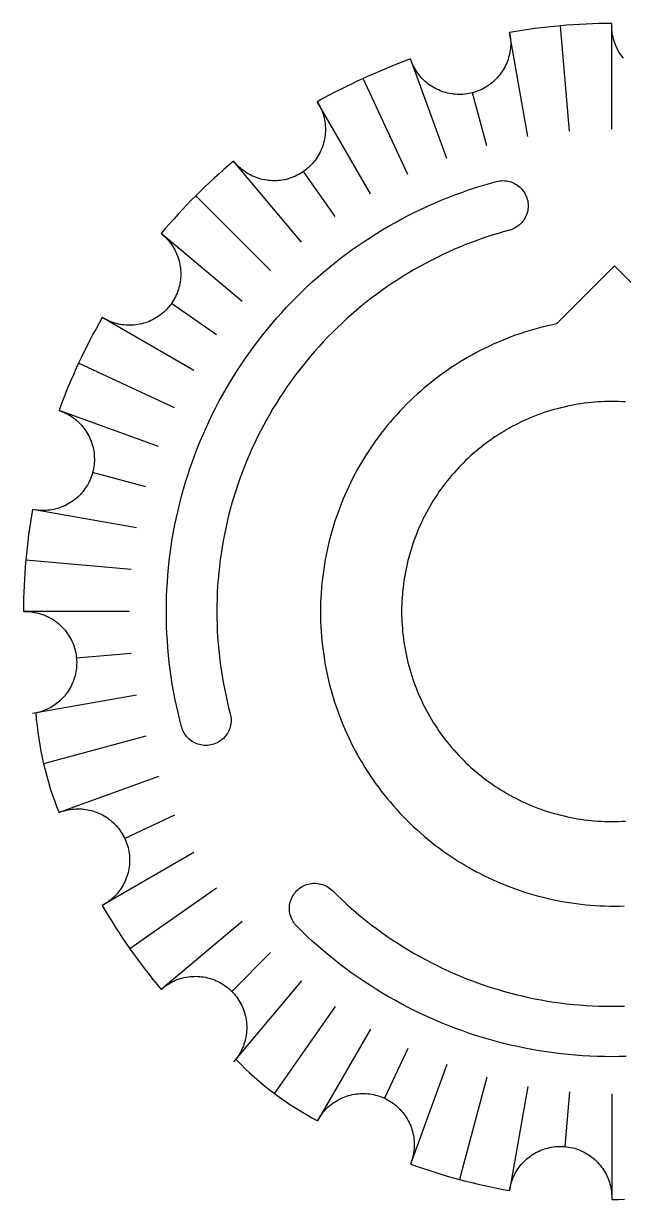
# Model space of a CAD drawing. Extents: x -105 to 105, y -35 to 35.
# Drawn here: x 35 to 70.7, y -35 to 35 of the extents above; entities that cross this region are included whole.
import ezdxf

# ---------------------------------------------------------------- set-up
doc = ezdxf.new("R2010")
doc.units = 0
doc.layers.get('0').update_dxf_attribs({"linetype": 'CONTINUOUS'})

msp = doc.modelspace()

# ---------------------------------------------------------------- linework, layer by layer
for points in [[(70, 28.704), (70, 35)], [(70.701, 32.936), (70.628, 33.028), (70.559, 33.123), (70.493, 33.22), (70.431, 33.319), (70.373, 33.421), (70.318, 33.525), (70.268, 33.631), (70.222, 33.739), (70.18, 33.848), (70.142, 33.959), (70.109, 34.072), (70.08, 34.185), (70.055, 34.3), (70.035, 34.415), (70.019, 34.532), (70.007, 34.648), (70, 34.765), (69.998, 34.883), (70, 35), (69.618, 34.998), (69.236, 34.992), (68.855, 34.981), (68.473, 34.967), (68.092, 34.948), (67.711, 34.925), (67.33, 34.898), (66.95, 34.867), (66.569, 34.831), (66.19, 34.792), (65.81, 34.748), (65.432, 34.701), (65.053, 34.649), (64.676, 34.593), (64.299, 34.533), (63.922, 34.468), (63.945, 34.354), (63.962, 34.24), (63.976, 34.124), (63.984, 34.009), (63.989, 33.893), (63.989, 33.777), (63.985, 33.661), (63.976, 33.545), (63.963, 33.43), (63.946, 33.315), (63.924, 33.201), (63.898, 33.088), (63.868, 32.976), (63.833, 32.865), (63.795, 32.756), (63.752, 32.648), (63.705, 32.542), (63.654, 32.438), (63.599, 32.336), (63.54, 32.236), (63.478, 32.138), (63.412, 32.043), (63.342, 31.95), (63.269, 31.86), (63.192, 31.773), (63.112, 31.688), (63.03, 31.607), (62.944, 31.529), (62.855, 31.455), (62.763, 31.383), (62.669, 31.316), (62.572, 31.252), (62.473, 31.191), (62.372, 31.135), (62.269, 31.082), (62.163, 31.034), (62.056, 30.989), (61.947, 30.949), (61.837, 30.912), (61.726, 30.88), (61.613, 30.852), (61.499, 30.829), (61.385, 30.809), (61.27, 30.794), (61.155, 30.784), (61.039, 30.778), (60.923, 30.776), (60.807, 30.779), (60.691, 30.786), (60.575, 30.797), (60.46, 30.813), (60.346, 30.833), (60.233, 30.858), (60.121, 30.887), (60.009, 30.92), (59.9, 30.957), (59.791, 30.999), (59.684, 31.044), (59.579, 31.093), (59.476, 31.147), (59.376, 31.204), (59.277, 31.265), (59.181, 31.33), (59.087, 31.398), (58.996, 31.47), (58.908, 31.546), (58.822, 31.624), (58.74, 31.706), (58.661, 31.791), (58.586, 31.879), (58.513, 31.97), (58.444, 32.063), (58.379, 32.159), (58.317, 32.257), (58.259, 32.358), (58.205, 32.46), (58.155, 32.565), (58.109, 32.671), (58.067, 32.779), (58.029, 32.889), (57.672, 32.755), (57.316, 32.617), (56.961, 32.476), (56.607, 32.331), (56.255, 32.184), (55.904, 32.033), (55.555, 31.879), (55.207, 31.721), (54.86, 31.561), (54.515, 31.397), (54.172, 31.23), (53.83, 31.06), (53.49, 30.887), (53.151, 30.71), (52.814, 30.531), (52.479, 30.348), (52.54, 30.249), (52.597, 30.147), (52.651, 30.044), (52.7, 29.938), (52.745, 29.831), (52.786, 29.722), (52.823, 29.612), (52.856, 29.5), (52.885, 29.387), (52.909, 29.273), (52.929, 29.158), (52.945, 29.043), (52.956, 28.927), (52.962, 28.811), (52.965, 28.694), (52.962, 28.578), (52.956, 28.462), (52.945, 28.346), (52.929, 28.23), (52.909, 28.116), (52.885, 28.002), (52.856, 27.889), (52.823, 27.777), (52.786, 27.667), (52.745, 27.558), (52.7, 27.451), (52.65, 27.345), (52.597, 27.242), (52.54, 27.14), (52.479, 27.041), (52.414, 26.944), (52.345, 26.85), (52.273, 26.759), (52.198, 26.67), (52.119, 26.584), (52.037, 26.502), (51.952, 26.422), (51.863, 26.346), (51.772, 26.273), (51.679, 26.204), (51.583, 26.138), (51.484, 26.076), (51.383, 26.018), (51.28, 25.964), (51.175, 25.914), (51.068, 25.867), (50.96, 25.825), (50.849, 25.787), (50.738, 25.753), (50.625, 25.724), (50.512, 25.699), (50.397, 25.678), (50.282, 25.662), (50.166, 25.65), (50.05, 25.642), (49.933, 25.639), (49.817, 25.641), (49.7, 25.646), (49.584, 25.656), (49.469, 25.671), (49.354, 25.69), (49.24, 25.713), (49.127, 25.741), (49.015, 25.773), (48.904, 25.809), (48.795, 25.849), (48.687, 25.894), (48.581, 25.942), (48.478, 25.995), (48.376, 26.052), (48.276, 26.112), (48.179, 26.176), (48.084, 26.244), (47.992, 26.315), (47.903, 26.39), (47.816, 26.468), (47.733, 26.549), (47.653, 26.634), (47.576, 26.721), (47.502, 26.812), (47.211, 26.565), (46.923, 26.314), (46.637, 26.061), (46.354, 25.805), (46.074, 25.545), (45.797, 25.283), (45.523, 25.017), (45.251, 24.749), (44.983, 24.477), (44.717, 24.203), (44.455, 23.926), (44.195, 23.646), (43.939, 23.363), (43.686, 23.077), (43.435, 22.789), (43.188, 22.498), (43.278, 22.424), (43.365, 22.348), (43.449, 22.268), (43.53, 22.185), (43.608, 22.099), (43.682, 22.01), (43.753, 21.919), (43.82, 21.825), (43.884, 21.728), (43.944, 21.629), (44.001, 21.528), (44.053, 21.425), (44.102, 21.319), (44.146, 21.213), (44.186, 21.104), (44.223, 20.994), (44.255, 20.883), (44.283, 20.77), (44.306, 20.657), (44.325, 20.542), (44.34, 20.428), (44.35, 20.312), (44.356, 20.197), (44.358, 20.081), (44.355, 19.965), (44.348, 19.849), (44.337, 19.734), (44.321, 19.619), (44.301, 19.505), (44.277, 19.392), (44.248, 19.28), (44.215, 19.169), (44.178, 19.059), (44.137, 18.951), (44.091, 18.844), (44.042, 18.74), (43.988, 18.637), (43.931, 18.536), (43.87, 18.438), (43.805, 18.342), (43.737, 18.248), (43.666, 18.157), (43.591, 18.069), (43.512, 17.983), (43.431, 17.901), (43.346, 17.822), (43.259, 17.746), (43.168, 17.674), (43.075, 17.605), (42.979, 17.54), (42.881, 17.478), (42.781, 17.42), (42.679, 17.366), (42.574, 17.316), (42.468, 17.27), (42.36, 17.228), (42.251, 17.19), (42.14, 17.156), (42.028, 17.126), (41.915, 17.101), (41.801, 17.08), (41.687, 17.063), (41.571, 17.05), (41.456, 17.043), (41.34, 17.039), (41.224, 17.04), (41.109, 17.045), (40.993, 17.055), (40.878, 17.069), (40.764, 17.087), (40.65, 17.11), (40.538, 17.137), (40.426, 17.168), (40.316, 17.203), (40.207, 17.242), (40.099, 17.286), (39.994, 17.333), (39.89, 17.385), (39.789, 17.441), (39.689, 17.5), (39.5, 17.168), (39.315, 16.835), (39.133, 16.499), (38.955, 16.161), (38.78, 15.822), (38.609, 15.48), (38.442, 15.137), (38.279, 14.792), (38.12, 14.445), (37.964, 14.096), (37.812, 13.746), (37.664, 13.394), (37.52, 13.04), (37.38, 12.685), (37.243, 12.329), (37.111, 11.971), (37.22, 11.933), (37.328, 11.891), (37.434, 11.844), (37.539, 11.794), (37.641, 11.74), (37.741, 11.682), (37.839, 11.62), (37.934, 11.554), (38.028, 11.485), (38.118, 11.413), (38.205, 11.337), (38.29, 11.258), (38.372, 11.176), (38.45, 11.091), (38.525, 11.002), (38.597, 10.911), (38.665, 10.818), (38.729, 10.722), (38.79, 10.623), (38.847, 10.522), (38.9, 10.419), (38.95, 10.314), (38.995, 10.208), (39.036, 10.1), (39.073, 9.99), (39.106, 9.879), (39.135, 9.767), (39.159, 9.654), (39.179, 9.539), (39.195, 9.425), (39.207, 9.309), (39.213, 9.194), (39.216, 9.078), (39.214, 8.962), (39.208, 8.847), (39.198, 8.731), (39.183, 8.616), (39.163, 8.502), (39.14, 8.389), (39.112, 8.276), (39.08, 8.165), (39.043, 8.055), (39.003, 7.947), (38.959, 7.84), (38.91, 7.735), (38.858, 7.631), (38.801, 7.53), (38.741, 7.431), (38.677, 7.334), (38.61, 7.24), (38.539, 7.149), (38.464, 7.06), (38.387, 6.974), (38.306, 6.892), (38.222, 6.812), (38.135, 6.735), (38.045, 6.662), (37.952, 6.593), (37.857, 6.526), (37.76, 6.464), (37.66, 6.405), (37.558, 6.35), (37.454, 6.299), (37.348, 6.252), (37.241, 6.209), (37.132, 6.17), (37.021, 6.136), (36.909, 6.105), (36.797, 6.079), (36.683, 6.057), (36.568, 6.04), (36.453, 6.026), (36.338, 6.018), (36.222, 6.013), (36.106, 6.013), (35.991, 6.017), (35.875, 6.025), (35.76, 6.038), (35.645, 6.056), (35.532, 6.078), (35.467, 5.701), (35.407, 5.324), (35.351, 4.947), (35.299, 4.568), (35.252, 4.19), (35.208, 3.81), (35.169, 3.431), (35.133, 3.05), (35.102, 2.67), (35.075, 2.289), (35.052, 1.908), (35.033, 1.527), (35.019, 1.145), (35.008, 0.764), (35.002, 0.382), (35, 0), (35.113, 0.002), (35.227, 0), (35.34, -0.007), (35.453, -0.018), (35.566, -0.033), (35.677, -0.052), (35.788, -0.075), (35.899, -0.102), (36.008, -0.134), (36.115, -0.169), (36.222, -0.208), (36.327, -0.252), (36.43, -0.299), (36.531, -0.35), (36.631, -0.404), (36.728, -0.463), (36.823, -0.525), (36.916, -0.59), (37.006, -0.659), (37.094, -0.731), (37.178, -0.807), (37.26, -0.885), (37.339, -0.966), (37.415, -1.051), (37.488, -1.138), (37.557, -1.228), (37.624, -1.32), (37.686, -1.414), (37.745, -1.511), (37.801, -1.61), (37.853, -1.711), (37.9, -1.814), (37.945, -1.918), (37.985, -2.025), (38.021, -2.132), (38.053, -2.241), (38.081, -2.351), (38.105, -2.462), (38.125, -2.574), (38.14, -2.686), (38.152, -2.799), (38.159, -2.912), (38.163, -3.025), (38.161, -3.139), (38.156, -3.252), (38.147, -3.365), (38.133, -3.478), (38.115, -3.59), (38.093, -3.701), (38.067, -3.812), (38.037, -3.921), (38.002, -4.029), (37.964, -4.136), (37.922, -4.241), (37.876, -4.345), (37.826, -4.447), (37.772, -4.547), (37.715, -4.645), (37.654, -4.74), (37.589, -4.834), (37.522, -4.925), (37.45, -5.013), (37.376, -5.099), (37.298, -5.181), (37.218, -5.261), (37.134, -5.338), (37.048, -5.412), (36.959, -5.482), (36.867, -5.549), (36.773, -5.613), (36.677, -5.673), (36.579, -5.729), (36.478, -5.782), (36.376, -5.831), (36.272, -5.876), (36.166, -5.918), (36.059, -5.955), (35.951, -5.988), (35.841, -6.018), (35.73, -6.043), (35.762, -6.423), (35.802, -6.803), (35.849, -7.182), (35.903, -7.56), (35.964, -7.937), (36.033, -8.313), (36.108, -8.687), (36.191, -9.06), (36.282, -9.431), (36.379, -9.8), (36.483, -10.168), (36.595, -10.533), (36.713, -10.896), (36.839, -11.257), (36.971, -11.615), (37.111, -11.971), (37.219, -11.929), (37.329, -11.892), (37.44, -11.859), (37.552, -11.83), (37.666, -11.805), (37.78, -11.785), (37.895, -11.769), (38.01, -11.758), (38.126, -11.751), (38.242, -11.748), (38.358, -11.749), (38.474, -11.755), (38.589, -11.766), (38.704, -11.78), (38.819, -11.799), (38.932, -11.823), (39.045, -11.851), (39.157, -11.883), (39.267, -11.919), (39.376, -11.96), (39.483, -12.004), (39.588, -12.053), (39.691, -12.105), (39.793, -12.162), (39.892, -12.222), (39.989, -12.286), (40.083, -12.353), (40.175, -12.424), (40.264, -12.499), (40.35, -12.577), (40.433, -12.658), (40.512, -12.742), (40.589, -12.829), (40.662, -12.919), (40.732, -13.012), (40.798, -13.107), (40.861, -13.205), (40.919, -13.305), (40.974, -13.407), (41.025, -13.511), (41.072, -13.617), (41.115, -13.725), (41.154, -13.834), (41.189, -13.945), (41.219, -14.057), (41.246, -14.17), (41.267, -14.284), (41.285, -14.398), (41.298, -14.514), (41.307, -14.629), (41.311, -14.745), (41.311, -14.861), (41.306, -14.977), (41.297, -15.093), (41.284, -15.208), (41.267, -15.323), (41.245, -15.437), (41.218, -15.55), (41.188, -15.662), (41.153, -15.772), (41.115, -15.882), (41.072, -15.989), (41.024, -16.095), (40.973, -16.199), (40.918, -16.302), (40.859, -16.402), (40.797, -16.499), (40.73, -16.594), (40.661, -16.687), (40.587, -16.777), (40.51, -16.864), (40.431, -16.948), (40.347, -17.029), (40.261, -17.107), (40.173, -17.181), (40.081, -17.252), (39.987, -17.32), (39.89, -17.384), (39.791, -17.444), (39.689, -17.5), (39.882, -17.83), (40.078, -18.157), (40.278, -18.482), (40.481, -18.805), (40.688, -19.126), (40.899, -19.445), (41.112, -19.761), (41.33, -20.075), (41.55, -20.387), (41.774, -20.696), (42.002, -21.002), (42.233, -21.307), (42.467, -21.608), (42.704, -21.907), (42.945, -22.204), (43.188, -22.498), (43.274, -22.423), (43.362, -22.353), (43.453, -22.285), (43.547, -22.221), (43.642, -22.161), (43.74, -22.104), (43.84, -22.05), (43.942, -22.001), (44.046, -21.955), (44.151, -21.913), (44.257, -21.875), (44.365, -21.841), (44.475, -21.811), (44.585, -21.785), (44.696, -21.763), (44.808, -21.745), (44.92, -21.732), (45.033, -21.722), (45.146, -21.717), (45.26, -21.716), (45.373, -21.72), (45.486, -21.727), (45.598, -21.739), (45.71, -21.755), (45.822, -21.775), (45.933, -21.799), (46.042, -21.827), (46.151, -21.859), (46.258, -21.895), (46.364, -21.935), (46.469, -21.979), (46.571, -22.027), (46.672, -22.079), (46.771, -22.134), (46.867, -22.193), (46.962, -22.255), (47.054, -22.321), (47.143, -22.391), (47.23, -22.464), (47.314, -22.539), (47.396, -22.618), (47.474, -22.7), (47.549, -22.784), (47.621, -22.872), (47.69, -22.962), (47.756, -23.054), (47.818, -23.149), (47.876, -23.246), (47.931, -23.345), (47.982, -23.446), (48.029, -23.549), (48.072, -23.654), (48.111, -23.76), (48.147, -23.868), (48.178, -23.976), (48.206, -24.086), (48.229, -24.197), (48.248, -24.309), (48.264, -24.421), (48.275, -24.534), (48.281, -24.647), (48.284, -24.76), (48.282, -24.873), (48.276, -24.986), (48.266, -25.099), (48.252, -25.211), (48.234, -25.323), (48.211, -25.434), (48.184, -25.544), (48.154, -25.653), (48.119, -25.761), (48.08, -25.867), (48.038, -25.972), (47.991, -26.076), (47.941, -26.177), (47.887, -26.277), (47.83, -26.374), (47.768, -26.469), (47.704, -26.562), (47.636, -26.653), (47.903, -26.926), (48.175, -27.194), (48.454, -27.456), (48.737, -27.712), (49.025, -27.962), (49.319, -28.207), (49.617, -28.446), (49.92, -28.679), (50.228, -28.905), (50.54, -29.125), (50.856, -29.339), (51.177, -29.547), (51.502, -29.748), (51.831, -29.942), (52.163, -30.13), (52.5, -30.311), (52.556, -30.21), (52.616, -30.11), (52.68, -30.014), (52.748, -29.92), (52.819, -29.828), (52.894, -29.739), (52.972, -29.653), (53.053, -29.571), (53.137, -29.491), (53.224, -29.414), (53.314, -29.341), (53.406, -29.271), (53.501, -29.205), (53.599, -29.142), (53.699, -29.084), (53.801, -29.029), (53.905, -28.978), (54.011, -28.931), (54.119, -28.888), (54.228, -28.849), (54.339, -28.814), (54.45, -28.784), (54.563, -28.758), (54.677, -28.736), (54.792, -28.719), (54.907, -28.705), (55.022, -28.696), (55.138, -28.692), (55.254, -28.692), (55.37, -28.696), (55.486, -28.705), (55.601, -28.718), (55.715, -28.736), (55.829, -28.758), (55.942, -28.784), (56.054, -28.814), (56.165, -28.849), (56.274, -28.888), (56.381, -28.931), (56.487, -28.978), (56.592, -29.029), (56.694, -29.084), (56.794, -29.142), (56.891, -29.205), (56.987, -29.271), (57.079, -29.34), (57.169, -29.414), (57.256, -29.49), (57.34, -29.57), (57.421, -29.653), (57.499, -29.739), (57.574, -29.828), (57.645, -29.919), (57.712, -30.013), (57.776, -30.11), (57.836, -30.209), (57.893, -30.31), (57.945, -30.414), (57.994, -30.519), (58.038, -30.626), (58.079, -30.735), (58.115, -30.845), (58.147, -30.956), (58.175, -31.069), (58.199, -31.182), (58.218, -31.296), (58.233, -31.411), (58.243, -31.527), (58.249, -31.643), (58.251, -31.758), (58.248, -31.874), (58.241, -31.99), (58.23, -32.105), (58.214, -32.22), (58.194, -32.334), (58.17, -32.448), (58.141, -32.56), (58.108, -32.671), (58.071, -32.781), (58.029, -32.889), (58.389, -33.018), (58.749, -33.143), (59.112, -33.264), (59.475, -33.381), (59.84, -33.494), (60.206, -33.603), (60.573, -33.707), (60.941, -33.808), (61.31, -33.905), (61.681, -33.998), (62.052, -34.086), (62.424, -34.171), (62.798, -34.251), (63.172, -34.328), (63.547, -34.4), (63.922, -34.468), (63.941, -34.354), (63.963, -34.24), (63.99, -34.127), (64.021, -34.016), (64.057, -33.905), (64.097, -33.796), (64.14, -33.689), (64.188, -33.583), (64.24, -33.479), (64.295, -33.378), (64.355, -33.278), (64.418, -33.181), (64.485, -33.086), (64.555, -32.994), (64.629, -32.904), (64.706, -32.818), (64.786, -32.734), (64.87, -32.654), (64.956, -32.577), (65.046, -32.503), (65.138, -32.432), (65.233, -32.366), (65.33, -32.302), (65.429, -32.243), (65.531, -32.187), (65.635, -32.135), (65.74, -32.087), (65.848, -32.043), (65.956, -32.004), (66.067, -31.968), (66.178, -31.937), (66.291, -31.91), (66.405, -31.887), (66.519, -31.869), (66.635, -31.855), (66.75, -31.845), (66.866, -31.84), (66.982, -31.839), (67.098, -31.843), (67.213, -31.851), (67.329, -31.863), (67.443, -31.879), (67.558, -31.9), (67.671, -31.926), (67.783, -31.955), (67.894, -31.989), (68.003, -32.027), (68.111, -32.069), (68.218, -32.115), (68.322, -32.165), (68.425, -32.22), (68.525, -32.278), (68.623, -32.34), (68.719, -32.405), (68.812, -32.474), (68.902, -32.547), (68.99, -32.623), (69.075, -32.702), (69.157, -32.784), (69.235, -32.869), (69.31, -32.957), (69.382, -33.049), (69.45, -33.142), (69.515, -33.239), (69.576, -33.337), (69.633, -33.438), (69.686, -33.541), (69.736, -33.646), (69.781, -33.753), (69.822, -33.861), (69.859, -33.971), (69.892, -34.082), (69.921, -34.195), (69.945, -34.308), (69.965, -34.422), (69.981, -34.537), (69.992, -34.652), (69.999, -34.768), (70.002, -34.884), (70, -35), (70.382, -34.997), (70.763, -34.99)], [(65.016, 28.268), (63.922, 34.468)], [(67.498, 28.595), (66.95, 34.867)], [(60.183, 26.973), (58.029, 32.889)], [(57.869, 26.015), (55.208, 31.721)], [(62.571, 27.726), (61.726, 30.88)], [(55.648, 24.859), (52.5, 30.311)], [(51.549, 21.989), (47.502, 26.812)], [(53.536, 23.513), (51.661, 26.191)], [(49.703, 20.297), (45.251, 24.749)], [(48.011, 18.451), (43.188, 22.498)], [(73.629, 17.118), (70.171, 20.575), (66.714, 17.118), (66.477, 17.069), (66.198, 17.006), (65.92, 16.938), (65.642, 16.867), (65.366, 16.79), (65.092, 16.709), (64.818, 16.624), (64.546, 16.534), (64.276, 16.44), (64.007, 16.342), (63.74, 16.239), (63.474, 16.132), (63.211, 16.02), (62.949, 15.904), (62.689, 15.784), (62.431, 15.659), (62.175, 15.531), (61.922, 15.398), (61.671, 15.26), (61.421, 15.119), (61.174, 14.974), (60.93, 14.825), (60.688, 14.672), (60.449, 14.515), (60.212, 14.354), (59.978, 14.189), (59.747, 14.02), (59.518, 13.847), (59.293, 13.671), (59.07, 13.491), (58.85, 13.308), (58.633, 13.12), (58.42, 12.93), (58.209, 12.736), (58.002, 12.538), (57.798, 12.337), (57.597, 12.133), (57.399, 11.926), (57.205, 11.715), (57.015, 11.502), (56.828, 11.285), (56.644, 11.065), (56.464, 10.843), (56.288, 10.617), (56.115, 10.388), (55.946, 10.157), (55.781, 9.923), (55.62, 9.686), (55.463, 9.447), (55.31, 9.205), (55.161, 8.961), (55.016, 8.714), (54.875, 8.465), (54.737, 8.213), (54.604, 7.96), (54.476, 7.704), (54.351, 7.446), (54.231, 7.186), (54.115, 6.924), (54.004, 6.661), (53.896, 6.395), (53.793, 6.128), (53.695, 5.859), (53.601, 5.589), (53.511, 5.317), (53.426, 5.043), (53.345, 4.769), (53.269, 4.493), (53.197, 4.216), (53.129, 3.937), (53.067, 3.658), (53.008, 3.378), (52.955, 3.096), (52.906, 2.814), (52.861, 2.531), (52.821, 2.248), (52.786, 1.964), (52.755, 1.679), (52.73, 1.394), (52.708, 1.108), (52.692, 0.822), (52.68, 0.536), (52.674, 0.25), (52.671, -0.036), (52.674, -0.323), (52.68, -0.609), (52.692, -0.895), (52.708, -1.181), (52.73, -1.467), (52.755, -1.752), (52.786, -2.036), (52.821, -2.321), (52.861, -2.604), (52.906, -2.887), (52.955, -3.169), (53.008, -3.45), (53.067, -3.731), (53.129, -4.01), (53.197, -4.288), (53.269, -4.565), (53.345, -4.841), (53.426, -5.116), (53.511, -5.389), (53.601, -5.661), (53.695, -5.932), (53.793, -6.201), (53.896, -6.468), (54.004, -6.733), (54.115, -6.997), (54.231, -7.259), (54.351, -7.519), (54.476, -7.777), (54.604, -8.032), (54.737, -8.286), (54.875, -8.537), (55.016, -8.786), (55.161, -9.033), (55.31, -9.278), (55.463, -9.52), (55.62, -9.759), (55.781, -9.996), (55.946, -10.23), (56.115, -10.461), (56.288, -10.69), (56.464, -10.915), (56.644, -11.138), (56.828, -11.358), (57.015, -11.574), (57.205, -11.788), (57.399, -11.999), (57.597, -12.206), (57.798, -12.41), (58.002, -12.611), (58.209, -12.808), (58.42, -13.002), (58.633, -13.193), (58.85, -13.38), (59.07, -13.564), (59.293, -13.744), (59.518, -13.92), (59.747, -14.093), (59.978, -14.261), (60.212, -14.426), (60.449, -14.587), (60.688, -14.745), (60.93, -14.898), (61.174, -15.047), (61.421, -15.192), (61.671, -15.333), (61.922, -15.47), (62.175, -15.603), (62.431, -15.732), (62.689, -15.857), (62.949, -15.977), (63.211, -16.093), (63.474, -16.204), (63.74, -16.311), (64.007, -16.414), (64.276, -16.513), (64.546, -16.607), (64.818, -16.697), (65.092, -16.782), (65.366, -16.863), (65.642, -16.939), (65.92, -17.011), (66.198, -17.078), (66.477, -17.141), (66.758, -17.2), (67.039, -17.253), (67.321, -17.302), (67.604, -17.347), (67.887, -17.387), (68.171, -17.422), (68.456, -17.452), (68.741, -17.478), (69.027, -17.499), (69.313, -17.516), (69.599, -17.527), (69.885, -17.534), (70.171, -17.536), (70.458, -17.534), (70.744, -17.527)], [(46.487, 16.464), (43.806, 18.341)], [(45.141, 14.352), (39.689, 17.5)], [(43.985, 12.131), (38.279, 14.792)], [(43.027, 9.817), (37.111, 11.971)], [(70.818, 12.474), (70.613, 12.485), (70.409, 12.494), (70.205, 12.499), (70, 12.5), (69.795, 12.499), (69.591, 12.494), (69.387, 12.485), (69.182, 12.474), (68.978, 12.458), (68.775, 12.44), (68.571, 12.418), (68.368, 12.393), (68.166, 12.365), (67.964, 12.333), (67.762, 12.298), (67.561, 12.259), (67.361, 12.218), (67.162, 12.173), (66.963, 12.125), (66.765, 12.073), (66.568, 12.019), (66.372, 11.961), (66.176, 11.9), (65.982, 11.836), (65.789, 11.769), (65.597, 11.699), (65.406, 11.625), (65.216, 11.548), (65.028, 11.469), (64.841, 11.386), (64.655, 11.3), (64.471, 11.211), (64.289, 11.119), (64.107, 11.024), (63.928, 10.926), (63.75, 10.825), (63.574, 10.722), (63.399, 10.615), (63.226, 10.506), (63.055, 10.394), (62.886, 10.279), (62.719, 10.161), (62.554, 10.04), (62.39, 9.917), (62.229, 9.791), (62.07, 9.662), (61.913, 9.531), (61.758, 9.398), (61.606, 9.262), (61.455, 9.123), (61.307, 8.982), (61.162, 8.838), (61.018, 8.693), (60.877, 8.545), (60.738, 8.394), (60.602, 8.242), (60.469, 8.087), (60.338, 7.93), (60.209, 7.771), (60.083, 7.61), (59.96, 7.446), (59.839, 7.281), (59.721, 7.114), (59.606, 6.945), (59.494, 6.774), (59.385, 6.601), (59.278, 6.426), (59.175, 6.25), (59.074, 6.072), (58.976, 5.893), (58.881, 5.711), (58.789, 5.529), (58.7, 5.345), (58.614, 5.159), (58.531, 4.972), (58.452, 4.784), (58.375, 4.594), (58.301, 4.403), (58.231, 4.211), (58.164, 4.018), (58.1, 3.824), (58.039, 3.628), (57.981, 3.432), (57.927, 3.235), (57.875, 3.037), (57.827, 2.838), (57.782, 2.639), (57.741, 2.439), (57.702, 2.238), (57.667, 2.036), (57.635, 1.834), (57.607, 1.632), (57.582, 1.429), (57.56, 1.225), (57.542, 1.022), (57.526, 0.818), (57.515, 0.613), (57.506, 0.409), (57.501, 0.205), (57.5, 0), (57.501, -0.205), (57.506, -0.409), (57.515, -0.613), (57.526, -0.818), (57.542, -1.022), (57.56, -1.225), (57.582, -1.429), (57.607, -1.632), (57.635, -1.834), (57.667, -2.036), (57.702, -2.238), (57.741, -2.439), (57.782, -2.639), (57.827, -2.838), (57.875, -3.037), (57.927, -3.235), (57.981, -3.432), (58.039, -3.628), (58.1, -3.824), (58.164, -4.018), (58.231, -4.211), (58.301, -4.403), (58.375, -4.594), (58.452, -4.784), (58.531, -4.972), (58.614, -5.159), (58.7, -5.345), (58.789, -5.529), (58.881, -5.711), (58.976, -5.893), (59.074, -6.072), (59.175, -6.25), (59.278, -6.426), (59.385, -6.601), (59.494, -6.774), (59.606, -6.945), (59.721, -7.114), (59.839, -7.281), (59.96, -7.446), (60.083, -7.61), (60.209, -7.771), (60.338, -7.93), (60.469, -8.087), (60.602, -8.242), (60.738, -8.394), (60.877, -8.545), (61.018, -8.693), (61.162, -8.838), (61.307, -8.982), (61.455, -9.123), (61.606, -9.262), (61.758, -9.398), (61.913, -9.531), (62.07, -9.662), (62.229, -9.791), (62.39, -9.917), (62.554, -10.04), (62.719, -10.161), (62.886, -10.279), (63.055, -10.394), (63.226, -10.506), (63.399, -10.615), (63.574, -10.722), (63.75, -10.825), (63.928, -10.926), (64.107, -11.024), (64.289, -11.119), (64.471, -11.211), (64.655, -11.3), (64.841, -11.386), (65.028, -11.469), (65.216, -11.548), (65.406, -11.625), (65.597, -11.699), (65.789, -11.769), (65.982, -11.836), (66.176, -11.9), (66.372, -11.961), (66.568, -12.019), (66.765, -12.073), (66.963, -12.125), (67.162, -12.173), (67.361, -12.218), (67.561, -12.259), (67.762, -12.298), (67.964, -12.333), (68.166, -12.365), (68.368, -12.393), (68.571, -12.418), (68.775, -12.44), (68.978, -12.458), (69.182, -12.474), (69.387, -12.485), (69.591, -12.494), (69.795, -12.499), (70, -12.5), (70.205, -12.499), (70.409, -12.494), (70.613, -12.485), (70.818, -12.474)], [(42.274, 7.429), (39.112, 8.276)], [(41.732, 4.984), (35.532, 6.078)], [(41.405, 2.502), (35.133, 3.05)], [(41.296, 0), (35, 0)], [(41.405, -2.502), (38.151, -2.786)], [(41.732, -4.984), (35.532, -6.078)], [(42.274, -7.429), (36.193, -9.059)], [(43.027, -9.817), (37.111, -11.971)], [(43.985, -12.131), (41.025, -13.511)], [(45.141, -14.352), (39.689, -17.5)], [(46.487, -16.464), (41.33, -20.075)], [(70.867, -26.485), (70.434, -26.495), (70, -26.499), (69.566, -26.495), (69.133, -26.485), (68.7, -26.467), (68.267, -26.442), (67.834, -26.411), (67.403, -26.372), (66.971, -26.326), (66.541, -26.273), (66.112, -26.213), (65.683, -26.146), (65.256, -26.073), (64.83, -25.992), (64.406, -25.903), (63.982, -25.808), (63.561, -25.706), (63.141, -25.597), (62.723, -25.482), (62.307, -25.359), (61.893, -25.23), (61.482, -25.094), (61.072, -24.951), (60.665, -24.802), (60.261, -24.646), (59.859, -24.483), (59.46, -24.313), (59.063, -24.137), (58.67, -23.955), (58.28, -23.766), (57.893, -23.571), (57.509, -23.37), (57.128, -23.162), (56.751, -22.949), (56.377, -22.729), (56.007, -22.503), (55.64, -22.271), (55.278, -22.033), (54.919, -21.789), (54.565, -21.54), (54.214, -21.285), (53.868, -21.024), (53.526, -20.757), (53.188, -20.485), (52.855, -20.207), (52.527, -19.924), (52.203, -19.636), (51.884, -19.342), (51.571, -19.043), (51.262, -18.738), (51.195, -18.667), (51.132, -18.591), (51.075, -18.511), (51.023, -18.428), (50.977, -18.341), (50.937, -18.252), (50.902, -18.16), (50.873, -18.066), (50.851, -17.97), (50.835, -17.873), (50.826, -17.776), (50.822, -17.678), (50.826, -17.58), (50.835, -17.482), (50.851, -17.385), (50.873, -17.289), (50.902, -17.195), (50.937, -17.104), (50.977, -17.014), (51.023, -16.928), (51.075, -16.844), (51.132, -16.765), (51.195, -16.689), (51.262, -16.617), (51.333, -16.55), (51.409, -16.488), (51.489, -16.431), (51.572, -16.379), (51.659, -16.332), (51.748, -16.292), (51.84, -16.257), (51.934, -16.229), (52.03, -16.206), (52.127, -16.191), (52.224, -16.181), (52.322, -16.178), (52.42, -16.181), (52.518, -16.191), (52.615, -16.206), (52.711, -16.229), (52.805, -16.257), (52.896, -16.292), (52.986, -16.332), (53.072, -16.379), (53.156, -16.431), (53.235, -16.488), (53.311, -16.55), (53.383, -16.617), (53.657, -16.887), (53.935, -17.152), (54.218, -17.413), (54.505, -17.669), (54.796, -17.92), (55.092, -18.166), (55.391, -18.407), (55.694, -18.644), (56.001, -18.875), (56.312, -19.102), (56.626, -19.323), (56.945, -19.539), (57.266, -19.75), (57.591, -19.955), (57.919, -20.156), (58.251, -20.351), (58.585, -20.54), (58.923, -20.724), (59.263, -20.903), (59.607, -21.076), (59.953, -21.243), (60.302, -21.405), (60.653, -21.561), (61.007, -21.711), (61.363, -21.856), (61.722, -21.994), (62.083, -22.127), (62.446, -22.253), (62.811, -22.374), (63.178, -22.489), (63.547, -22.597), (63.918, -22.699), (64.29, -22.796), (64.664, -22.887), (65.039, -22.971), (65.415, -23.049), (65.793, -23.121), (66.172, -23.187), (66.552, -23.246), (66.933, -23.299), (67.314, -23.346), (67.697, -23.386), (68.08, -23.421), (68.463, -23.449), (68.847, -23.471), (69.231, -23.486), (69.616, -23.496), (70, -23.499), (70.384, -23.496), (70.769, -23.486)], [(48.011, -18.451), (43.188, -22.498)], [(49.703, -20.297), (47.389, -22.611)], [(51.549, -21.989), (47.502, -26.812)], [(53.536, -23.513), (49.925, -28.67)], [(55.648, -24.859), (52.5, -30.311)], [(57.869, -26.015), (56.488, -28.978)], [(60.183, -26.973), (58.029, -32.889)], [(62.571, -27.726), (60.941, -33.807)], [(65.016, -28.268), (63.922, -34.468)], [(67.498, -28.595), (67.213, -31.85)], [(70, -28.704), (70, -35)]]:
    msp.add_lwpolyline(points)
msp.add_lwpolyline([(63.141, 25.597), (63.237, 25.619), (63.334, 25.635), (63.431, 25.645), (63.53, 25.648), (63.628, 25.645), (63.725, 25.635), (63.822, 25.619), (63.918, 25.597), (64.012, 25.569), (64.104, 25.534), (64.193, 25.493), (64.279, 25.447), (64.363, 25.395), (64.443, 25.338), (64.519, 25.276), (64.59, 25.209), (64.657, 25.137), (64.72, 25.061), (64.777, 24.981), (64.828, 24.898), (64.875, 24.812), (64.915, 24.722), (64.95, 24.63), (64.978, 24.536), (65.001, 24.441), (65.017, 24.344), (65.026, 24.246), (65.029, 24.148), (65.026, 24.05), (65.017, 23.952), (65.001, 23.856), (64.978, 23.76), (64.95, 23.666), (64.915, 23.574), (64.875, 23.485), (64.828, 23.398), (64.777, 23.315), (64.72, 23.235), (64.657, 23.159), (64.59, 23.087), (64.519, 23.02), (64.443, 22.958), (64.363, 22.901), (64.279, 22.849), (64.193, 22.803), (64.104, 22.762), (64.012, 22.728), (63.918, 22.699), (63.547, 22.597), (63.178, 22.489), (62.811, 22.374), (62.446, 22.253), (62.083, 22.127), (61.722, 21.994), (61.363, 21.856), (61.007, 21.711), (60.653, 21.561), (60.302, 21.405), (59.953, 21.243), (59.607, 21.076), (59.263, 20.903), (58.923, 20.724), (58.585, 20.54), (58.251, 20.351), (57.919, 20.156), (57.591, 19.955), (57.266, 19.75), (56.945, 19.539), (56.626, 19.323), (56.312, 19.102), (56.001, 18.875), (55.694, 18.644), (55.391, 18.407), (55.092, 18.166), (54.796, 17.92), (54.505, 17.669), (54.218, 17.413), (53.935, 17.152), (53.657, 16.887), (53.383, 16.617), (53.113, 16.343), (52.848, 16.065), (52.587, 15.782), (52.331, 15.495), (52.08, 15.204), (51.834, 14.908), (51.593, 14.609), (51.356, 14.306), (51.125, 13.999), (50.898, 13.688), (50.677, 13.374), (50.461, 13.055), (50.25, 12.734), (50.045, 12.409), (49.844, 12.081), (49.649, 11.749), (49.46, 11.415), (49.276, 11.077), (49.097, 10.737), (48.924, 10.393), (48.757, 10.047), (48.595, 9.698), (48.439, 9.347), (48.289, 8.993), (48.144, 8.637), (48.006, 8.278), (47.873, 7.917), (47.747, 7.554), (47.626, 7.189), (47.511, 6.822), (47.403, 6.453), (47.301, 6.082), (47.204, 5.71), (47.113, 5.336), (47.029, 4.961), (46.951, 4.585), (46.879, 4.207), (46.813, 3.828), (46.754, 3.448), (46.701, 3.067), (46.654, 2.686), (46.614, 2.303), (46.579, 1.92), (46.551, 1.537), (46.529, 1.153), (46.514, 0.769), (46.504, 0.384), (46.501, 0), (46.504, -0.384), (46.514, -0.769), (46.529, -1.153), (46.551, -1.537), (46.579, -1.92), (46.614, -2.303), (46.654, -2.686), (46.701, -3.067), (46.754, -3.448), (46.813, -3.828), (46.879, -4.207), (46.951, -4.585), (47.029, -4.961), (47.113, -5.336), (47.204, -5.71), (47.301, -6.082), (47.323, -6.178), (47.339, -6.275), (47.349, -6.372), (47.352, -6.47), (47.349, -6.569), (47.339, -6.666), (47.323, -6.763), (47.301, -6.859), (47.272, -6.953), (47.238, -7.045), (47.197, -7.134), (47.151, -7.22), (47.099, -7.304), (47.042, -7.384), (46.98, -7.46), (46.913, -7.531), (46.841, -7.598), (46.765, -7.661), (46.685, -7.718), (46.602, -7.769), (46.515, -7.816), (46.426, -7.856), (46.334, -7.891), (46.24, -7.919), (46.144, -7.942), (46.048, -7.958), (45.95, -7.967), (45.852, -7.97), (45.754, -7.967), (45.656, -7.958), (45.559, -7.942), (45.464, -7.919), (45.37, -7.891), (45.278, -7.856), (45.188, -7.816), (45.102, -7.769), (45.019, -7.718), (44.939, -7.661), (44.863, -7.598), (44.791, -7.531), (44.724, -7.46), (44.662, -7.384), (44.605, -7.304), (44.553, -7.22), (44.507, -7.134), (44.466, -7.045), (44.431, -6.953), (44.403, -6.859), (44.294, -6.439), (44.192, -6.018), (44.097, -5.594), (44.008, -5.17), (43.927, -4.744), (43.854, -4.317), (43.787, -3.888), (43.727, -3.459), (43.674, -3.029), (43.628, -2.597), (43.589, -2.166), (43.558, -1.733), (43.533, -1.3), (43.515, -0.867), (43.505, -0.434), (43.501, 0), (43.505, 0.434), (43.515, 0.867), (43.533, 1.3), (43.558, 1.733), (43.589, 2.166), (43.628, 2.597), (43.674, 3.029), (43.727, 3.459), (43.787, 3.888), (43.854, 4.317), (43.927, 4.744), (44.008, 5.17), (44.097, 5.594), (44.192, 6.018), (44.294, 6.439), (44.403, 6.859), (44.518, 7.277), (44.641, 7.693), (44.77, 8.107), (44.906, 8.518), (45.049, 8.928), (45.198, 9.335), (45.354, 9.739), (45.517, 10.141), (45.687, 10.54), (45.863, 10.937), (46.045, 11.33), (46.234, 11.72), (46.429, 12.107), (46.63, 12.491), (46.838, 12.872), (47.051, 13.249), (47.271, 13.623), (47.497, 13.993), (47.729, 14.36), (47.967, 14.722), (48.211, 15.081), (48.46, 15.435), (48.715, 15.786), (48.976, 16.132), (49.243, 16.474), (49.515, 16.812), (49.793, 17.145), (50.076, 17.473), (50.364, 17.797), (50.658, 18.116), (50.957, 18.429), (51.262, 18.738), (51.571, 19.043), (51.884, 19.342), (52.203, 19.636), (52.527, 19.924), (52.855, 20.207), (53.188, 20.485), (53.526, 20.757), (53.868, 21.024), (54.214, 21.285), (54.565, 21.54), (54.919, 21.789), (55.278, 22.033), (55.64, 22.271), (56.007, 22.503), (56.377, 22.729), (56.751, 22.949), (57.128, 23.162), (57.509, 23.37), (57.893, 23.571), (58.28, 23.766), (58.67, 23.955), (59.063, 24.137), (59.46, 24.313), (59.859, 24.483), (60.261, 24.646), (60.665, 24.802), (61.072, 24.951), (61.482, 25.094), (61.893, 25.23), (62.307, 25.359), (62.723, 25.482)], close=True)

doc.saveas('drawing.dxf')
